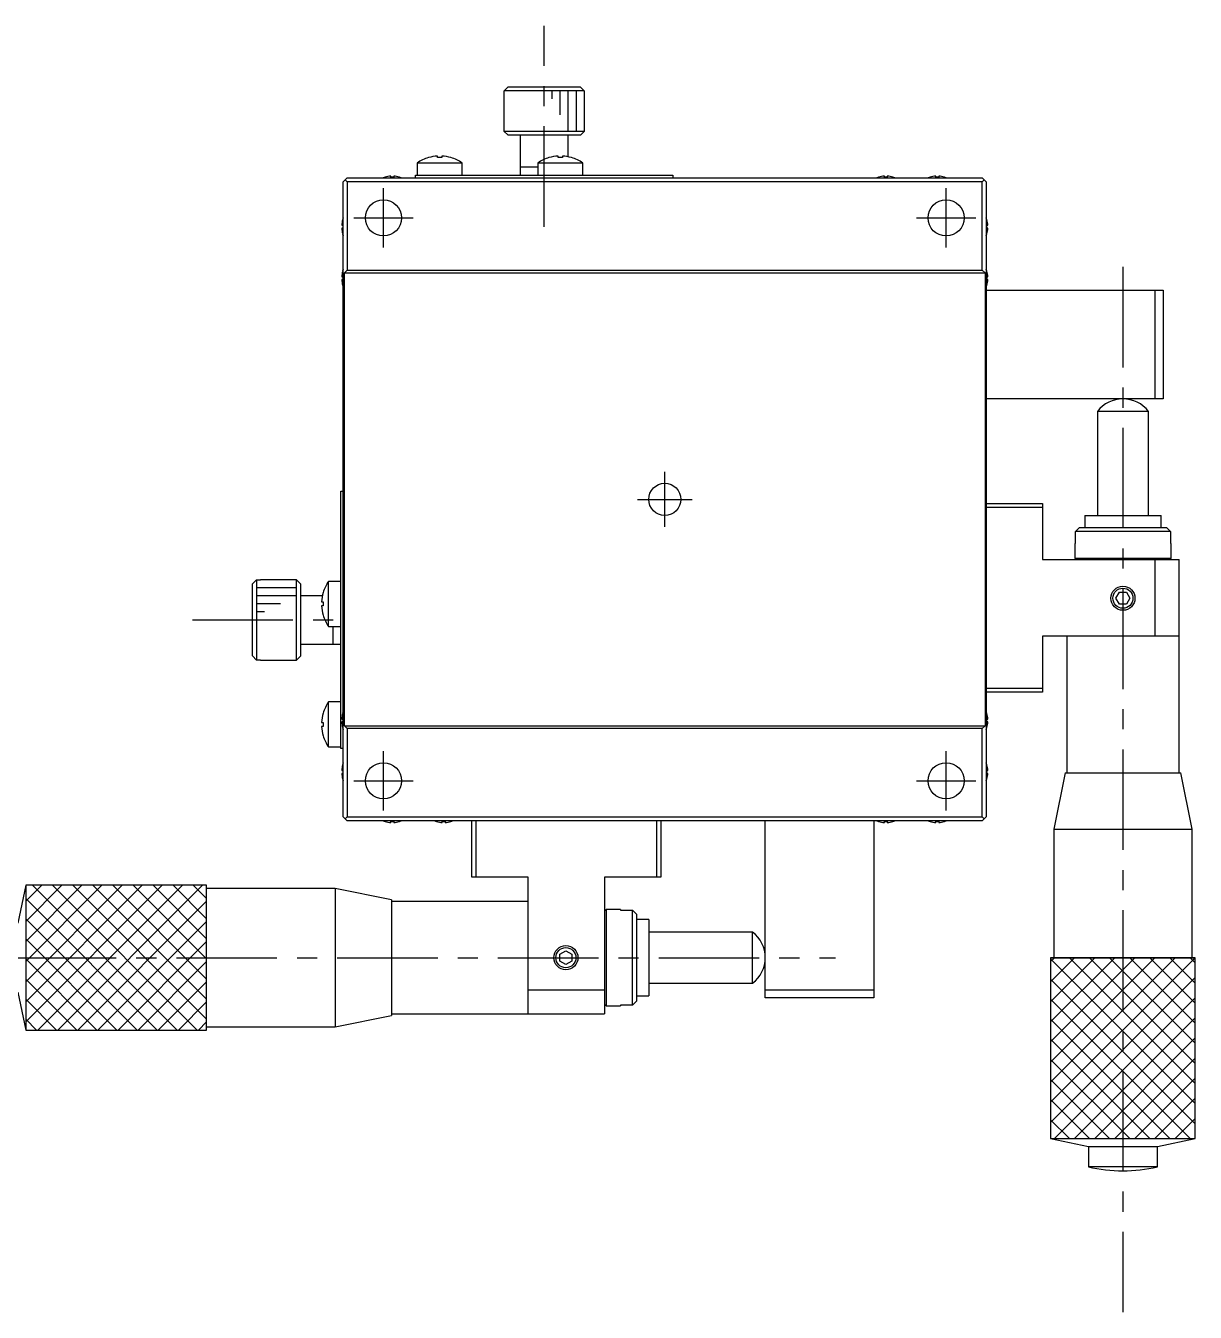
# Model space of a CAD drawing. Extents: x -54 to 403, y -3 to 289.
# Drawn here: x 257 to 402.5, y 71.9 to 231.9 of the extents above; entities that cross this region are included whole.
import ezdxf

# ---------------------------------------------------------------- set-up
doc = ezdxf.new("R2010")
doc.units = 0
doc.header["$LTSCALE"] = 10
doc.linetypes.add('CENTER', pattern=[2, 1.25, -0.25, 0.25, -0.25])
doc.layers.get('0').update_dxf_attribs({"linetype": 'CONTINUOUS'})
doc.layers.add('CENTER', color=1, linetype='CENTER')

msp = doc.modelspace()

# ---------------------------------------------------------------- linework, layer by layer
at = {"color": 7, "linetype": 'CONTINUOUS'}
for p, q in [((316.557585, 223.760165), (317.059373, 224.260165)), ((317.059373, 224.260165), (326.023747, 224.260165)), ((326.023747, 224.260165), (326.525534, 223.760165)), ((316.54156, 223.260165), (316.557585, 223.260165)), ((316.54156, 223.260165), (316.54156, 218.760165)), ((316.557585, 223.260165), (316.557585, 223.760165)), ((326.525534, 223.760165), (316.557585, 223.760165)), ((326.525534, 223.760165), (326.525534, 223.260165)), ((326.525534, 223.260165), (326.54156, 223.260165)), ((326.54156, 218.760165), (326.54156, 223.260165)), ((316.54156, 218.760165), (326.54156, 218.760165)), ((316.54156, 218.760165), (317.04156, 218.260165)), ((326.04156, 218.260165), (317.04156, 218.260165)), ((318.54156, 218.260165), (318.54156, 213.260165)), ((324.54156, 215.55224), (324.54156, 218.260165)), ((326.04156, 218.260165), (326.54156, 218.760165)), ((305.74156, 214.802628), (305.74156, 213.260165)), ((305.74156, 214.802628), (311.34156, 214.802628)), ((307.142421, 215.453369), (307.139412, 215.459538)), ((308.28156, 215.453369), (308.28156, 215.646626)), ((308.80156, 215.453369), (308.28156, 215.453369)), ((308.80156, 215.646626), (308.80156, 215.453369)), ((309.943707, 215.459538), (309.940699, 215.453369)), ((311.34156, 213.260165), (311.34156, 214.802628)), ((320.74156, 214.802628), (320.74156, 213.260165)), ((320.74156, 214.802628), (326.34156, 214.802628)), ((322.142421, 215.453369), (322.139412, 215.459538)), ((323.28156, 215.453369), (323.28156, 215.646626)), ((323.80156, 215.453369), (323.28156, 215.453369)), ((323.80156, 215.646626), (323.80156, 215.453369)), ((324.943707, 215.459538), (324.940699, 215.453369)), ((326.34156, 213.260165), (326.34156, 214.802628)), ((297.04156, 212.960165), (296.54156, 212.460165)), ((297.04156, 212.960165), (376.04156, 212.960165)), ((301.755198, 213.029686), (301.752944, 213.034309)), ((302.46156, 213.029686), (302.46156, 213.150023)), ((302.82156, 213.029686), (302.46156, 213.029686)), ((302.82156, 213.150023), (302.82156, 213.029686)), ((303.530176, 213.034309), (303.527921, 213.029686)), ((305.54156, 212.960165), (305.54156, 213.260165)), ((305.54156, 213.260165), (337.54156, 213.260165)), ((320.74156, 214.260165), (318.54156, 214.260165)), ((337.54156, 213.260165), (337.54156, 212.960165)), ((363.155198, 213.029686), (363.152944, 213.034309)), ((363.86156, 213.029686), (363.86156, 213.150023)), ((364.22156, 213.029686), (363.86156, 213.029686)), ((364.22156, 213.150023), (364.22156, 213.029686)), ((364.930176, 213.034309), (364.927921, 213.029686)), ((369.555198, 213.029686), (369.552944, 213.034309)), ((370.26156, 213.029686), (370.26156, 213.150023)), ((370.62156, 213.029686), (370.26156, 213.029686)), ((370.62156, 213.150023), (370.62156, 213.029686)), ((371.330176, 213.034309), (371.327921, 213.029686)), ((376.54156, 212.460165), (376.04156, 212.960165)), ((296.54156, 133.460165), (296.54156, 212.460165)), ((297.04156, 212.460165), (296.79156, 212.710165)), ((376.04156, 212.460165), (297.04156, 212.460165)), ((297.04156, 212.460165), (297.04156, 201.460165)), ((376.29156, 212.710165), (376.04156, 212.460165)), ((376.04156, 201.460165), (376.04156, 212.460165)), ((376.54156, 212.460165), (376.54156, 133.460165)), ((296.351701, 207.040165), (296.472038, 207.040165)), ((296.472038, 206.680165), (296.351701, 206.680165)), ((296.467416, 207.748781), (296.472038, 207.746526)), ((296.472038, 207.040165), (296.472038, 206.680165)), ((376.611081, 207.746526), (376.615704, 207.748781)), ((376.611081, 207.040165), (376.731419, 207.040165)), ((376.611081, 206.680165), (376.611081, 207.040165)), ((376.731419, 206.680165), (376.611081, 206.680165)), ((296.472038, 205.973803), (296.467416, 205.971549)), ((376.615704, 205.971549), (376.611081, 205.973803)), ((296.351701, 200.640165), (296.472038, 200.640165)), ((296.472038, 200.280165), (296.351701, 200.280165)), ((296.467416, 201.348781), (296.472038, 201.346526)), ((296.472038, 200.640165), (296.472038, 200.280165)), ((296.69156, 201.110165), (297.04156, 201.460165)), ((296.69156, 201.110165), (376.39156, 201.110165)), ((296.69156, 144.810165), (296.69156, 201.110165)), ((297.04156, 201.460165), (376.04156, 201.460165)), ((376.04156, 201.460165), (376.39156, 201.110165)), ((376.39156, 201.110165), (376.39156, 144.810165)), ((376.611081, 201.346526), (376.615704, 201.348781)), ((376.611081, 200.640165), (376.731419, 200.640165)), ((376.611081, 200.280165), (376.611081, 200.640165)), ((376.731419, 200.280165), (376.611081, 200.280165)), ((296.472038, 199.573803), (296.467416, 199.571549)), ((376.54156, 198.960165), (398.54156, 198.960165)), ((376.615704, 199.571549), (376.611081, 199.573803)), ((397.54156, 185.460165), (397.54156, 198.960165)), ((398.54156, 198.960165), (398.54156, 185.460165)), ((398.54156, 185.460165), (376.54156, 185.460165)), ((396.71656, 183.892985), (390.36656, 183.892985)), ((390.36656, 183.892985), (390.36656, 170.960165)), ((396.71656, 170.960165), (396.71656, 183.892985)), ((296.24156, 173.960165), (296.54156, 173.960165)), ((296.24156, 141.960165), (296.24156, 173.960165)), ((376.54156, 172.460165), (383.54156, 172.460165)), ((383.54156, 171.960165), (376.54156, 171.960165)), ((383.54156, 172.460165), (383.54156, 165.460165)), ((388.79156, 170.960165), (388.79156, 169.460165)), ((388.79156, 170.960165), (398.29156, 170.960165)), ((398.29156, 169.460165), (398.29156, 170.960165)), ((387.62548, 168.960165), (388.133233, 169.460165)), ((387.62548, 167.460165), (387.62548, 168.960165)), ((399.45764, 168.960165), (387.62548, 168.960165)), ((388.133233, 169.460165), (398.949887, 169.460165)), ((398.949887, 169.460165), (399.45764, 168.960165)), ((399.45764, 168.960165), (399.45764, 167.460165)), ((387.54156, 167.460165), (387.62548, 167.460165)), ((387.54156, 167.460165), (387.54156, 165.660165)), ((399.45764, 167.460165), (399.54156, 167.460165)), ((399.54156, 165.660165), (399.54156, 167.460165)), ((383.54156, 165.460165), (400.54156, 165.460165)), ((387.54156, 165.660165), (399.54156, 165.660165)), ((387.54156, 165.660165), (387.74156, 165.460165)), ((397.54156, 155.960165), (397.54156, 165.460165)), ((399.34156, 165.460165), (399.54156, 165.660165)), ((400.54156, 138.960165), (400.54156, 165.460165)), ((285.24156, 162.442352), (285.74156, 162.944139)), ((285.24156, 153.477978), (285.24156, 162.442352)), ((285.74156, 162.944139), (285.74156, 152.97619)), ((285.74156, 162.944139), (286.24156, 162.944139)), ((286.24156, 162.944139), (286.24156, 162.960165)), ((290.74156, 162.960165), (286.24156, 162.960165)), ((290.74156, 152.960165), (290.74156, 162.960165)), ((291.24156, 162.460165), (290.74156, 162.960165)), ((291.24156, 162.460165), (291.24156, 153.460165)), ((296.24156, 162.760165), (294.699097, 162.760165)), ((294.699097, 157.160165), (294.699097, 162.760165)), ((293.949485, 160.960165), (291.24156, 160.960165)), ((293.855098, 160.220165), (294.048355, 160.220165)), ((294.042187, 161.362312), (294.048355, 161.359304)), ((294.048355, 160.220165), (294.048355, 159.700165)), ((392.675534, 160.660165), (393.108547, 161.410165)), ((393.108547, 159.910165), (392.675534, 160.660165)), ((393.108547, 161.410165), (393.974572, 161.410165)), ((393.974572, 161.410165), (394.407585, 160.660165)), ((394.407585, 160.660165), (393.974572, 159.910165)), ((294.048355, 159.700165), (293.855098, 159.700165)), ((294.048355, 158.561025), (294.042187, 158.558017)), ((393.974572, 159.910165), (393.108547, 159.910165)), ((294.699097, 157.160165), (296.24156, 157.160165)), ((295.24156, 157.160165), (295.24156, 154.960165)), ((400.54156, 155.960165), (383.54156, 155.960165)), ((383.54156, 155.960165), (383.54156, 148.960165)), ((386.54156, 155.960165), (386.54156, 138.960165)), ((291.24156, 154.960165), (296.24156, 154.960165)), ((285.74156, 152.97619), (285.24156, 153.477978)), ((286.24156, 152.97619), (285.74156, 152.97619)), ((286.24156, 152.960165), (286.24156, 152.97619)), ((286.24156, 152.960165), (290.74156, 152.960165)), ((290.74156, 152.960165), (291.24156, 153.460165)), ((376.54156, 149.460165), (383.54156, 149.460165)), ((383.54156, 148.960165), (376.54156, 148.960165)), ((296.24156, 147.760165), (294.699097, 147.760165)), ((294.699097, 142.160165), (294.699097, 147.760165)), ((294.042187, 146.362312), (294.048355, 146.359304)), ((296.351701, 145.640165), (296.472038, 145.640165)), ((296.467416, 146.348781), (296.472038, 146.346526)), ((296.472038, 145.640165), (296.472038, 145.280165)), ((376.611081, 146.346526), (376.615704, 146.348781)), ((376.611081, 145.640165), (376.731419, 145.640165)), ((376.611081, 145.280165), (376.611081, 145.640165)), ((293.855098, 145.220165), (294.048355, 145.220165)), ((294.048355, 144.700165), (293.855098, 144.700165)), ((294.048355, 145.220165), (294.048355, 144.700165)), ((296.472038, 145.280165), (296.351701, 145.280165)), ((296.472038, 144.573803), (296.467416, 144.571549)), ((297.04156, 144.460165), (296.69156, 144.810165)), ((296.69156, 144.810165), (376.39156, 144.810165)), ((376.04156, 144.460165), (297.04156, 144.460165)), ((297.04156, 144.460165), (297.04156, 133.460165)), ((376.39156, 144.810165), (376.04156, 144.460165)), ((376.04156, 133.460165), (376.04156, 144.460165)), ((376.731419, 145.280165), (376.611081, 145.280165)), ((376.615704, 144.571549), (376.611081, 144.573803)), ((294.048355, 143.561025), (294.042187, 143.558017)), ((294.699097, 142.160165), (296.24156, 142.160165)), ((296.54156, 141.960165), (296.24156, 141.960165)), ((296.351701, 139.240165), (296.472038, 139.240165)), ((296.467416, 139.948781), (296.472038, 139.946526)), ((296.472038, 139.240165), (296.472038, 138.880165)), ((376.611081, 139.946526), (376.615704, 139.948781)), ((376.611081, 139.240165), (376.731419, 139.240165)), ((376.611081, 138.880165), (376.611081, 139.240165)), ((296.472038, 138.880165), (296.351701, 138.880165)), ((296.472038, 138.173803), (296.467416, 138.171549)), ((376.731419, 138.880165), (376.611081, 138.880165)), ((376.615704, 138.171549), (376.611081, 138.173803)), ((386.34156, 138.960165), (384.94156, 131.960165)), ((386.34156, 138.960165), (400.74156, 138.960165)), ((402.14156, 131.960165), (400.74156, 138.960165)), ((296.54156, 133.460165), (297.04156, 132.960165)), ((296.79156, 133.210165), (297.04156, 133.460165)), ((297.04156, 133.460165), (376.04156, 133.460165)), ((376.04156, 132.960165), (297.04156, 132.960165)), ((301.752944, 132.88602), (301.755198, 132.890643)), ((302.46156, 132.890643), (302.82156, 132.890643)), ((302.46156, 132.770306), (302.46156, 132.890643)), ((302.82156, 132.890643), (302.82156, 132.770306)), ((303.527921, 132.890643), (303.530176, 132.88602)), ((308.152944, 132.88602), (308.155198, 132.890643)), ((308.86156, 132.890643), (309.22156, 132.890643)), ((308.86156, 132.770306), (308.86156, 132.890643)), ((309.22156, 132.890643), (309.22156, 132.770306)), ((309.927921, 132.890643), (309.930176, 132.88602)), ((312.54156, 125.960165), (312.54156, 132.960165)), ((313.04156, 132.960165), (313.04156, 125.960165)), ((335.54156, 125.960165), (335.54156, 132.960165)), ((336.04156, 132.960165), (336.04156, 125.960165)), ((349.04156, 110.960165), (349.04156, 132.960165)), ((362.54156, 132.960165), (362.54156, 110.960165)), ((363.152944, 132.88602), (363.155198, 132.890643)), ((363.86156, 132.890643), (364.22156, 132.890643)), ((363.86156, 132.770306), (363.86156, 132.890643)), ((364.22156, 132.890643), (364.22156, 132.770306)), ((364.927921, 132.890643), (364.930176, 132.88602)), ((369.552944, 132.88602), (369.555198, 132.890643)), ((370.26156, 132.890643), (370.62156, 132.890643)), ((370.26156, 132.770306), (370.26156, 132.890643)), ((370.62156, 132.890643), (370.62156, 132.770306)), ((371.327921, 132.890643), (371.330176, 132.88602)), ((376.04156, 133.460165), (376.29156, 133.210165)), ((376.04156, 132.960165), (376.54156, 133.460165)), ((384.94156, 131.960165), (402.14156, 131.960165)), ((384.94156, 131.960165), (384.94156, 115.960165)), ((402.14156, 115.960165), (402.14156, 131.960165)), ((257.04156, 124.960165), (256.04156, 120.260165)), ((279.54156, 124.960165), (257.04156, 124.960165)), ((257.04156, 124.960165), (257.04156, 106.960165)), ((279.54156, 106.960165), (279.54156, 124.960165)), ((279.54156, 106.960165), (279.54156, 124.960165)), ((319.54156, 125.960165), (312.54156, 125.960165)), ((319.54156, 108.960165), (319.54156, 125.960165)), ((336.04156, 125.960165), (329.04156, 125.960165)), ((329.04156, 125.960165), (329.04156, 108.960165)), ((295.54156, 124.560165), (279.54156, 124.560165)), ((295.54156, 124.560165), (295.54156, 107.360165)), ((302.54156, 123.160165), (295.54156, 124.560165)), ((302.54156, 123.160165), (302.54156, 108.760165)), ((319.54156, 122.960165), (302.54156, 122.960165)), ((329.24156, 121.960165), (329.04156, 121.760165)), ((329.24156, 121.960165), (329.24156, 109.960165)), ((331.04156, 121.960165), (329.24156, 121.960165)), ((331.04156, 121.960165), (331.04156, 121.876244)), ((331.04156, 121.876244), (332.54156, 121.876244)), ((332.54156, 110.044085), (332.54156, 121.876244)), ((332.54156, 121.876244), (333.04156, 121.368491)), ((333.04156, 121.368491), (333.04156, 110.551838)), ((334.54156, 120.710165), (333.04156, 120.710165)), ((334.54156, 120.710165), (334.54156, 111.210165)), ((347.47438, 119.135165), (334.54156, 119.135165)), ((347.47438, 112.785165), (347.47438, 119.135165)), ((323.49156, 116.393177), (324.24156, 116.82619)), ((324.24156, 116.82619), (324.99156, 116.393177)), ((323.49156, 115.527152), (323.49156, 116.393177)), ((324.24156, 115.094139), (323.49156, 115.527152)), ((324.99156, 115.527152), (324.24156, 115.094139)), ((324.99156, 116.393177), (324.99156, 115.527152)), ((384.54156, 115.960165), (402.54156, 115.960165)), ((402.54156, 115.960165), (384.54156, 115.960165)), ((384.54156, 115.960165), (384.54156, 93.460165)), ((402.54156, 93.460165), (402.54156, 115.960165)), ((334.54156, 112.785165), (347.47438, 112.785165)), ((256.04156, 111.660165), (257.04156, 106.960165)), ((319.54156, 111.960165), (329.04156, 111.960165)), ((333.04156, 110.551838), (332.54156, 110.044085)), ((333.04156, 111.210165), (334.54156, 111.210165)), ((349.04156, 111.960165), (362.54156, 111.960165)), ((362.54156, 110.960165), (349.04156, 110.960165)), ((302.54156, 108.960165), (329.04156, 108.960165)), ((329.04156, 110.160165), (329.24156, 109.960165)), ((329.24156, 109.960165), (331.04156, 109.960165)), ((331.04156, 110.044085), (331.04156, 109.960165)), ((332.54156, 110.044085), (331.04156, 110.044085)), ((279.54156, 107.360165), (295.54156, 107.360165)), ((295.54156, 107.360165), (302.54156, 108.760165)), ((257.04156, 106.960165), (279.54156, 106.960165)), ((384.54156, 93.460165), (389.24156, 92.460165)), ((384.54156, 93.460165), (402.54156, 93.460165)), ((397.84156, 92.460165), (402.54156, 93.460165)), ((389.24156, 92.460165), (397.84156, 92.460165)), ((389.24156, 92.460165), (389.24156, 89.960165)), ((397.84156, 89.960165), (397.84156, 92.460165)), ((397.84156, 89.960165), (389.24156, 89.960165))]:
    msp.add_line(p, q, dxfattribs=at)
at = {"color": 3, "linetype": 'CONTINUOUS'}
for p, q in [((322.54156, 222.760165), (322.54156, 223.760165)), ((323.54156, 220.760165), (323.54156, 223.760165)), ((324.54156, 218.760165), (324.54156, 223.760165)), ((325.54156, 218.760165), (325.54156, 223.760165)), ((290.74156, 161.960165), (285.74156, 161.960165)), ((290.74156, 160.960165), (285.74156, 160.960165)), ((288.74156, 159.960165), (285.74156, 159.960165)), ((286.74156, 158.960165), (285.74156, 158.960165)), ((257.04156, 122.972955), (259.028769, 124.960165)), ((257.04156, 120.472955), (261.528769, 124.960165)), ((257.04156, 117.972955), (264.028769, 124.960165)), ((257.04156, 115.472955), (266.528769, 124.960165)), ((257.04156, 112.972955), (269.028769, 124.960165)), ((257.04156, 110.472955), (271.528769, 124.960165)), ((257.04156, 107.972955), (274.028769, 124.960165)), ((257.888111, 124.960165), (275.888111, 106.960165)), ((258.528769, 106.960165), (276.528769, 124.960165)), ((260.388111, 124.960165), (278.388111, 106.960165)), ((261.028769, 106.960165), (279.028769, 124.960165)), ((262.888111, 124.960165), (279.54156, 108.306716)), ((265.388111, 124.960165), (279.54156, 110.806716)), ((267.888111, 124.960165), (279.54156, 113.306716)), ((270.388111, 124.960165), (279.54156, 115.806716)), ((272.888111, 124.960165), (279.54156, 118.306716)), ((275.388111, 124.960165), (279.54156, 120.806716)), ((277.888111, 124.960165), (279.54156, 123.306716)), ((257.04156, 123.306716), (273.388111, 106.960165)), ((263.528769, 106.960165), (279.54156, 122.972955)), ((257.04156, 120.806716), (270.888111, 106.960165)), ((266.028769, 106.960165), (279.54156, 120.472955)), ((257.04156, 118.306716), (268.388111, 106.960165)), ((268.528769, 106.960165), (279.54156, 117.972955)), ((257.04156, 115.806716), (265.888111, 106.960165)), ((271.028769, 106.960165), (279.54156, 115.472955)), ((384.54156, 115.472955), (385.028769, 115.960165)), ((384.54156, 112.972955), (387.528769, 115.960165)), ((384.54156, 110.472955), (390.028769, 115.960165)), ((384.54156, 107.972955), (392.528769, 115.960165)), ((384.54156, 105.472955), (395.028769, 115.960165)), ((384.54156, 102.972955), (397.528769, 115.960165)), ((384.54156, 100.472955), (400.028769, 115.960165)), ((384.54156, 97.972955), (402.528769, 115.960165)), ((384.54156, 115.806716), (402.54156, 97.806716)), ((386.888111, 115.960165), (402.54156, 100.306716)), ((389.388111, 115.960165), (402.54156, 102.806716)), ((391.888111, 115.960165), (402.54156, 105.306716)), ((394.388111, 115.960165), (402.54156, 107.806716)), ((396.888111, 115.960165), (402.54156, 110.306716)), ((399.388111, 115.960165), (402.54156, 112.806716)), ((401.888111, 115.960165), (402.54156, 115.306716)), ((257.04156, 113.306716), (263.388111, 106.960165)), ((273.528769, 106.960165), (279.54156, 112.972955)), ((384.54156, 95.472955), (402.54156, 113.472955)), ((384.54156, 113.306716), (402.54156, 95.306716)), ((257.04156, 110.806716), (260.888111, 106.960165)), ((276.028769, 106.960165), (279.54156, 110.472955)), ((384.54156, 110.806716), (401.888111, 93.460165)), ((385.028769, 93.460165), (402.54156, 110.972955)), ((257.04156, 108.306716), (258.388111, 106.960165)), ((278.528769, 106.960165), (279.54156, 107.972955)), ((384.54156, 108.306716), (399.388111, 93.460165)), ((387.528769, 93.460165), (402.54156, 108.472955)), ((384.54156, 105.806716), (396.888111, 93.460165)), ((390.028769, 93.460165), (402.54156, 105.972955)), ((384.54156, 103.306716), (394.388111, 93.460165)), ((392.528769, 93.460165), (402.54156, 103.472955)), ((384.54156, 100.806716), (391.888111, 93.460165)), ((395.028769, 93.460165), (402.54156, 100.972955)), ((384.54156, 98.306716), (389.388111, 93.460165)), ((397.528769, 93.460165), (402.54156, 98.472955)), ((384.54156, 95.806716), (386.888111, 93.460165)), ((400.028769, 93.460165), (402.54156, 95.972955)), ((402.528769, 93.460165), (402.54156, 93.472955))]:
    msp.add_line(p, q, dxfattribs=at)
at = {"color": 7, "linetype": 'CONTINUOUS'}
for centre, radius in [((301.54156, 207.960165), 2.25), ((371.54156, 207.960165), 2.25), ((336.54156, 172.960165), 2), ((393.54156, 160.660165), 1.25), ((301.54156, 137.960165), 2.25), ((371.54156, 137.960165), 2.25), ((324.24156, 115.960165), 1.25)]:
    msp.add_circle(centre, radius, dxfattribs=at)
at = {"color": 3, "linetype": 'CONTINUOUS'}
for centre in [(393.54156, 160.660165), (324.24156, 115.960165)]:
    msp.add_circle(centre, 1.5, dxfattribs=at)
at = {"color": 7, "linetype": 'CONTINUOUS'}
for centre, radius, start, end in [((308.54156, 210.660165), 5, 106.285843, 124.055798), ((308.54156, 210.660165), 4.993235, 92.984767, 106.272555), ((308.54156, 210.660165), 4.993235, 73.727445, 87.015233), ((308.54156, 210.660165), 5, 55.944202, 73.714157), ((323.54156, 210.660165), 5, 106.285843, 124.055798), ((323.54156, 210.660165), 4.993235, 92.984767, 106.272555), ((323.54156, 210.660165), 4.993235, 73.727445, 87.015233), ((323.54156, 210.660165), 5, 55.944202, 73.714157), ((302.64156, 209.960165), 3.2, 106.122533, 110.364135), ((302.64156, 209.960165), 3.194933, 93.229709, 106.106712), ((302.64156, 209.960165), 3.194933, 73.893288, 86.770291), ((302.64156, 209.960165), 3.2, 69.635865, 73.877467), ((364.04156, 209.960165), 3.2, 106.122533, 110.364135), ((364.04156, 209.960165), 3.194933, 93.229709, 106.106712), ((364.04156, 209.960165), 3.194933, 73.893288, 86.770291), ((364.04156, 209.960165), 3.2, 69.635865, 73.877467), ((370.44156, 209.960165), 3.2, 106.122533, 110.364135), ((370.44156, 209.960165), 3.194933, 93.229709, 106.106712), ((370.44156, 209.960165), 3.194933, 73.893288, 86.770291), ((370.44156, 209.960165), 3.2, 69.635865, 73.877467), ((299.54156, 206.860165), 3.194933, 163.893288, 176.770291), ((299.54156, 206.860165), 3.194933, 183.229709, 196.106712), ((299.54156, 206.860165), 3.2, 159.635865, 163.877467), ((373.54156, 206.860165), 3.2, 16.122533, 20.364135), ((373.54156, 206.860165), 3.194933, 3.229709, 16.106712), ((373.54156, 206.860165), 3.194933, 343.893288, 356.770291), ((299.54156, 206.860165), 3.2, 196.122533, 200.364135), ((373.54156, 206.860165), 3.2, 339.635865, 343.877467), ((299.54156, 200.460165), 3.194933, 163.893288, 176.770291), ((299.54156, 200.460165), 3.194933, 183.229709, 196.106712), ((299.54156, 200.460165), 3.2, 159.635865, 163.877467), ((373.54156, 200.460165), 3.2, 16.122533, 20.364135), ((373.54156, 200.460165), 3.194933, 3.229709, 16.106712), ((373.54156, 200.460165), 3.194933, 343.893288, 356.770291), ((299.54156, 200.460165), 3.2, 196.122533, 200.364135), ((373.54156, 200.460165), 3.2, 339.635865, 343.877467), ((393.54156, 181.460008), 4, 37.462651, 142.537349), ((298.84156, 159.960165), 5, 145.944202, 163.714157), ((298.84156, 159.960165), 4.993235, 163.727445, 177.015233), ((298.84156, 159.960165), 4.993235, 182.984767, 196.272555), ((298.84156, 159.960165), 5, 196.285843, 214.055798), ((298.84156, 144.960165), 5, 145.944202, 163.714157), ((298.84156, 144.960165), 4.993235, 163.727445, 177.015233), ((299.54156, 145.460165), 3.194933, 163.893288, 176.770291), ((299.54156, 145.460165), 3.2, 159.635865, 163.877467), ((373.54156, 145.460165), 3.2, 16.122533, 20.364135), ((373.54156, 145.460165), 3.194933, 3.229709, 16.106712), ((298.84156, 144.960165), 4.993235, 182.984767, 196.272555), ((299.54156, 145.460165), 3.194933, 183.229709, 196.106712), ((299.54156, 145.460165), 3.2, 196.122533, 200.364135), ((373.54156, 145.460165), 3.2, 339.635865, 343.877467), ((373.54156, 145.460165), 3.194933, 343.893288, 356.770291), ((298.84156, 144.960165), 5, 196.285843, 214.055798), ((299.54156, 139.060165), 3.194933, 163.893288, 176.770291), ((299.54156, 139.060165), 3.2, 159.635865, 163.877467), ((373.54156, 139.060165), 3.2, 16.122533, 20.364135), ((373.54156, 139.060165), 3.194933, 3.229709, 16.106712), ((299.54156, 139.060165), 3.194933, 183.229709, 196.106712), ((299.54156, 139.060165), 3.2, 196.122533, 200.364135), ((373.54156, 139.060165), 3.2, 339.635865, 343.877467), ((373.54156, 139.060165), 3.194933, 343.893288, 356.770291), ((302.64156, 135.960165), 3.2, 249.635865, 253.877467), ((302.64156, 135.960165), 3.194933, 253.893288, 266.770291), ((302.64156, 135.960165), 3.194933, 273.229709, 286.106712), ((302.64156, 135.960165), 3.2, 286.122533, 290.364135), ((309.04156, 135.960165), 3.2, 249.635865, 253.877467), ((309.04156, 135.960165), 3.194933, 253.893288, 266.770291), ((309.04156, 135.960165), 3.194933, 273.229709, 286.106712), ((309.04156, 135.960165), 3.2, 286.122533, 290.364135), ((364.04156, 135.960165), 3.2, 249.635865, 253.877467), ((364.04156, 135.960165), 3.194933, 253.893288, 266.770291), ((364.04156, 135.960165), 3.194933, 273.229709, 286.106712), ((364.04156, 135.960165), 3.2, 286.122533, 290.364135), ((370.44156, 135.960165), 3.2, 249.635865, 253.877467), ((370.44156, 135.960165), 3.194933, 253.893288, 266.770291), ((370.44156, 135.960165), 3.194933, 273.229709, 286.106712), ((370.44156, 135.960165), 3.2, 286.122533, 290.364135), ((345.041404, 115.960165), 4, 307.462651, 52.537349), ((393.54156, 108.200165), 18.74, 256.734971, 283.265029)]:
    msp.add_arc(centre, radius, start, end, dxfattribs=at)
at = {"layer": 'CENTER', "color": 1, "linetype": 'CENTER'}
for p, q in [((321.54156, 206.860165), (321.54156, 231.860165)), ((301.54156, 204.260165), (301.54156, 211.660165)), ((371.54156, 204.260165), (371.54156, 211.660165)), ((297.84156, 207.960165), (305.24156, 207.960165)), ((367.84156, 207.960165), (375.24156, 207.960165)), ((393.54156, 201.860165), (393.54156, 71.860165)), ((336.54156, 169.560165), (336.54156, 176.360165)), ((333.14156, 172.960165), (339.94156, 172.960165)), ((277.79156, 157.960165), (297.79156, 157.960165)), ((301.54156, 134.260165), (301.54156, 141.660165)), ((371.54156, 134.260165), (371.54156, 141.660165)), ((297.84156, 137.960165), (305.24156, 137.960165)), ((367.84156, 137.960165), (375.24156, 137.960165)), ((235.791369, 115.960165), (357.79156, 115.960165))]:
    msp.add_line(p, q, dxfattribs=at)

doc.saveas('drawing.dxf')
